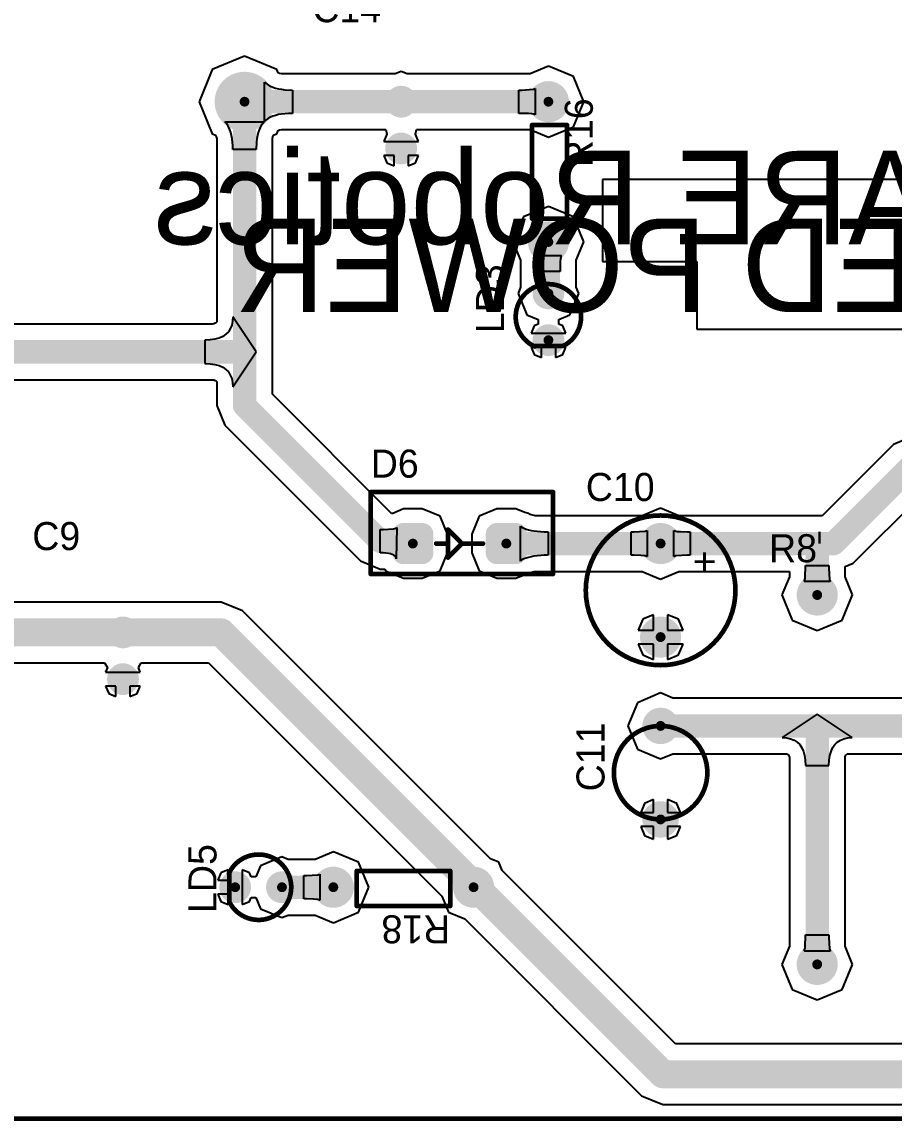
# Model space of a CAD drawing. Extents: x 0.99 to 6.92, y 0.99 to 4.95.
# Drawn here: x 3.054 to 4.919, y 0.995 to 3.345 of the extents above; entities that cross this region are included whole.
import ezdxf

# ---------------------------------------------------------------- set-up
doc = ezdxf.new("R2010")
doc.units = 0
doc.header["$MEASUREMENT"] = 0
for name, color, linetype in [('BOTTOMLAYER', 5, 'CONTINUOUS'), ('BOTTOMSOLDER', 6, 'CONTINUOUS'), ('MECHANICAL1', 6, 'CONTINUOUS'), ('MULTILAYER', 9, 'CONTINUOUS'), ('PADHOLELAYER', 156, 'CONTINUOUS'), ('TOPLAYER', 1, 'CONTINUOUS'), ('TOPOVERLAY', 2, 'CONTINUOUS'), ('TOPSOLDER', 216, 'CONTINUOUS')]:
    doc.layers.add(name, color=color, linetype=linetype)

msp = doc.modelspace()

# ---------------------------------------------------------------- linework, layer by layer
at = {"layer": 'BOTTOMLAYER'}
for p, q in [((3.53, 3.2724), (3.4611, 3.2439)), ((3.5989, 3.2439), (3.53, 3.2724)), ((3.4611, 3.2439), (3.4326, 3.175)), ((3.6019, 3.2365), (3.5989, 3.2439)), ((4.18, 3.2508), (4.1408, 3.2345)), ((4.2336, 3.2286), (4.18, 3.2508)), ((3.605, 3.2355), (3.6019, 3.2365)), ((3.609, 3.2345), (3.605, 3.2355)), ((3.8519, 3.2345), (3.609, 3.2345)), ((3.865, 3.2399), (3.8519, 3.2345)), ((3.8781, 3.2345), (3.865, 3.2399)), ((4.1408, 3.2345), (3.8781, 3.2345)), ((4.2558, 3.175), (4.2336, 3.2286)), ((3.5728, 3.133), (3.5728, 3.217)), ((3.5728, 3.217), (3.5764, 3.2138)), ((3.5764, 3.2138), (3.5806, 3.2109)), ((3.5806, 3.2109), (3.5852, 3.2083)), ((3.5852, 3.2083), (3.5904, 3.2061)), ((3.5904, 3.2061), (3.5961, 3.2043)), ((3.5961, 3.2043), (3.6023, 3.2027)), ((3.6023, 3.2027), (3.6091, 3.2015)), ((3.6091, 3.2015), (3.6164, 3.2007)), ((3.6164, 3.2007), (3.6325, 3.2)), ((3.6325, 3.2), (3.6325, 3.15)), ((4.1168, 3.15), (4.1168, 3.2)), ((4.1168, 3.2), (4.1228, 3.2)), ((4.1228, 3.2), (4.1471, 3.2015)), ((4.1471, 3.2015), (4.1491, 3.2019)), ((4.1491, 3.2019), (4.1506, 3.2024)), ((4.1506, 3.2024), (4.1514, 3.203)), ((4.1514, 3.203), (4.1514, 3.147)), ((3.4326, 3.175), (3.4611, 3.1061)), ((4.2336, 3.1214), (4.2558, 3.175)), ((3.6242, 3.1498), (3.6091, 3.1485)), ((3.6325, 3.15), (3.6242, 3.1498)), ((4.1228, 3.15), (4.1168, 3.15)), ((4.1375, 3.1495), (4.1228, 3.15)), ((3.4912, 3.1286), (3.488, 3.1322)), ((3.488, 3.1322), (3.572, 3.1322)), ((3.4941, 3.1244), (3.4912, 3.1286)), ((3.5688, 3.1286), (3.5659, 3.1244)), ((3.572, 3.1322), (3.5688, 3.1286)), ((3.5764, 3.1362), (3.5728, 3.133)), ((3.5806, 3.1391), (3.5764, 3.1362)), ((3.5852, 3.1417), (3.5806, 3.1391)), ((3.5904, 3.1439), (3.5852, 3.1417)), ((3.5961, 3.1458), (3.5904, 3.1439)), ((3.6023, 3.1473), (3.5961, 3.1458)), ((3.6091, 3.1485), (3.6023, 3.1473)), ((4.1445, 3.1489), (4.1375, 3.1495)), ((4.1471, 3.1485), (4.1445, 3.1489)), ((4.1491, 3.1481), (4.1471, 3.1485)), ((4.1506, 3.1476), (4.1491, 3.1481)), ((4.1514, 3.147), (4.1506, 3.1476)), ((3.4611, 3.1061), (3.4685, 3.1031)), ((3.4685, 3.1031), (3.4695, 3.1)), ((3.4967, 3.1198), (3.4941, 3.1244)), ((3.4989, 3.1146), (3.4967, 3.1198)), ((3.5008, 3.1089), (3.4989, 3.1146)), ((3.5023, 3.1027), (3.5008, 3.1089)), ((3.5035, 3.0959), (3.5023, 3.1027)), ((3.5577, 3.1027), (3.5565, 3.0959)), ((3.5593, 3.1089), (3.5577, 3.1027)), ((3.5611, 3.1146), (3.5593, 3.1089)), ((3.5633, 3.1198), (3.5611, 3.1146)), ((3.5659, 3.1244), (3.5633, 3.1198)), ((3.5905, 3.1), (3.5915, 3.1031)), ((3.5915, 3.1031), (3.5989, 3.1061)), ((3.5989, 3.1061), (3.6019, 3.1135)), ((3.6019, 3.1135), (3.605, 3.1145)), ((3.605, 3.1145), (3.609, 3.1155)), ((3.609, 3.1155), (3.832, 3.1155)), ((3.8344, 3.1056), (3.8279, 3.09)), ((3.832, 3.1155), (3.8344, 3.1056)), ((3.8956, 3.1056), (3.898, 3.1155)), ((3.9021, 3.09), (3.8956, 3.1056)), ((3.898, 3.1155), (4.1408, 3.1155)), ((4.1408, 3.1155), (4.18, 3.0992)), ((4.18, 3.0992), (4.2336, 3.1214)), ((3.4695, 3.1), (3.4705, 3.096)), ((3.4705, 3.096), (3.4705, 2.7042)), ((3.5048, 3.0808), (3.5035, 3.0959)), ((3.505, 3.0725), (3.5048, 3.0808)), ((3.5557, 3.0886), (3.555, 3.0725)), ((3.5565, 3.0959), (3.5557, 3.0886)), ((3.5895, 3.096), (3.5905, 3.1)), ((3.5895, 2.64), (3.5895, 3.096)), ((3.8279, 3.09), (3.9021, 3.09)), ((3.555, 3.0725), (3.505, 3.0725)), ((3.85, 3.06), (3.8279, 3.06)), ((3.8279, 3.06), (3.8344, 3.0444)), ((3.85, 3.0379), (3.85, 3.06)), ((3.9021, 3.06), (3.88, 3.06)), ((3.88, 3.06), (3.88, 3.0379)), ((3.8956, 3.0444), (3.9021, 3.06)), ((3.8344, 3.0444), (3.85, 3.0379)), ((3.88, 3.0379), (3.8956, 3.0444)), ((6.075, 3.0083), (4.2957, 3.0083)), ((4.2957, 3.0083), (4.2957, 2.8332)), ((4.18, 2.9508), (4.1264, 2.9286)), ((4.2336, 2.9286), (4.18, 2.9508)), ((4.1264, 2.9286), (4.1042, 2.875)), ((4.2558, 2.875), (4.2336, 2.9286)), ((4.1042, 2.875), (4.1205, 2.8358)), ((4.2395, 2.8358), (4.2558, 2.875)), ((4.1526, 2.8456), (4.152, 2.8464)), ((4.152, 2.8464), (4.208, 2.8464)), ((4.1531, 2.8441), (4.1526, 2.8456)), ((4.1535, 2.8421), (4.1531, 2.8441)), ((4.2069, 2.8441), (4.2065, 2.8421)), ((4.2074, 2.8456), (4.2069, 2.8441)), ((4.208, 2.8464), (4.2074, 2.8456)), ((4.1205, 2.8358), (4.1205, 2.7781)), ((4.155, 2.8178), (4.1535, 2.8421)), ((4.2055, 2.8325), (4.205, 2.8178)), ((4.2061, 2.8395), (4.2055, 2.8325)), ((4.2065, 2.8421), (4.2061, 2.8395)), ((4.2395, 2.7781), (4.2395, 2.8358)), ((4.2957, 2.8332), (4.4978, 2.8332)), ((4.4978, 2.8332), (4.4978, 2.6882)), ((4.155, 2.8118), (4.155, 2.8178)), ((4.205, 2.8118), (4.155, 2.8118)), ((4.205, 2.8178), (4.205, 2.8118)), ((4.1205, 2.7781), (4.1151, 2.765)), ((4.2449, 2.765), (4.2395, 2.7781)), ((4.1151, 2.765), (4.1341, 2.7191)), ((4.2259, 2.7191), (4.2449, 2.765)), ((3.4699, 2.7034), (3.4691, 2.7025)), ((3.4705, 2.7042), (3.4699, 2.7034)), ((3.5044, 2.7055), (3.5026, 2.697)), ((3.505, 2.715), (3.5044, 2.7055)), ((3.555, 2.64), (3.505, 2.715)), ((4.1341, 2.7191), (4.158, 2.7092)), ((4.158, 2.7092), (4.158, 2.6992)), ((4.202, 2.7092), (4.2259, 2.7191)), ((4.202, 2.6992), (4.202, 2.7092)), ((3.4624, 2.6995), (1.8845, 2.6995)), ((3.4645, 2.7001), (3.4624, 2.6995)), ((3.4675, 2.7014), (3.4645, 2.7001)), ((3.4691, 2.7025), (3.4675, 2.7014)), ((3.4954, 2.683), (3.49, 2.6775)), ((3.4996, 2.6895), (3.4954, 2.683)), ((3.5026, 2.697), (3.4996, 2.6895)), ((4.1494, 2.6956), (4.1429, 2.68)), ((4.1429, 2.68), (4.2171, 2.68)), ((4.158, 2.6992), (4.1494, 2.6956)), ((4.2106, 2.6956), (4.202, 2.6992)), ((4.2171, 2.68), (4.2106, 2.6956)), ((4.4978, 2.6882), (5.2628, 2.6882)), ((3.4564, 2.6655), (3.445, 2.665)), ((3.445, 2.665), (3.445, 2.615)), ((3.4666, 2.667), (3.4564, 2.6655)), ((3.4756, 2.6695), (3.4666, 2.667)), ((3.4834, 2.673), (3.4756, 2.6695)), ((3.49, 2.6775), (3.4834, 2.673)), ((3.505, 2.565), (3.555, 2.64)), ((3.555, 2.64), (3.555, 2.64)), ((3.555, 2.64), (3.555, 2.64)), ((3.555, 2.64), (3.555, 2.64)), ((3.555, 2.64), (3.555, 2.64)), ((3.555, 2.64), (3.555, 2.64)), ((3.555, 2.64), (3.555, 2.64)), ((3.555, 2.64), (3.555, 2.64)), ((3.555, 2.64), (3.555, 2.64)), ((3.555, 2.64), (3.555, 2.64)), ((3.555, 2.64), (3.555, 2.64)), ((3.5895, 2.5497), (3.5895, 2.64)), ((4.165, 2.65), (4.1429, 2.65)), ((4.1429, 2.65), (4.1494, 2.6344)), ((4.1494, 2.6344), (4.165, 2.6279)), ((4.165, 2.6279), (4.165, 2.65)), ((4.2171, 2.65), (4.195, 2.65)), ((4.195, 2.65), (4.195, 2.6279)), ((4.195, 2.6279), (4.2106, 2.6344)), ((4.2106, 2.6344), (4.2171, 2.65)), ((3.445, 2.615), (3.4564, 2.6145)), ((3.4564, 2.6145), (3.4666, 2.613)), ((3.4666, 2.613), (3.4756, 2.6105)), ((3.4756, 2.6105), (3.4834, 2.607)), ((3.4834, 2.607), (3.49, 2.6025)), ((3.49, 2.6025), (3.4954, 2.597)), ((3.4954, 2.597), (3.4996, 2.5905)), ((3.4996, 2.5905), (3.5026, 2.583)), ((1.8397, 2.5805), (3.4624, 2.5805)), ((3.4624, 2.5805), (3.4645, 2.5799)), ((3.4645, 2.5799), (3.4675, 2.5786)), ((3.4675, 2.5786), (3.4691, 2.5775)), ((3.4691, 2.5775), (3.4699, 2.5766)), ((3.4699, 2.5766), (3.4705, 2.5758)), ((3.4705, 2.5758), (3.4705, 2.525)), ((3.5026, 2.583), (3.5044, 2.5745)), ((3.5044, 2.5745), (3.505, 2.565)), ((3.8447, 2.2945), (3.5895, 2.5497)), ((3.4705, 2.525), (3.4879, 2.4829)), ((3.4879, 2.4829), (3.7779, 2.1929)), ((4.96, 2.4595), (4.9179, 2.4421)), ((4.9179, 2.4421), (4.7653, 2.2895)), ((4.8321, 2.1879), (4.9847, 2.3405)), ((3.87, 2.3041), (3.8469, 2.2945)), ((3.91, 2.3041), (3.87, 2.3041)), ((3.9483, 2.2883), (3.91, 2.3041)), ((4.07, 2.3041), (4.0317, 2.2883)), ((4.11, 2.3041), (4.07, 2.3041)), ((4.1294, 2.2961), (4.11, 2.3041)), ((4.42, 2.3058), (4.3808, 2.2895)), ((4.4592, 2.2895), (4.42, 2.3058)), ((3.8469, 2.2945), (3.8447, 2.2945)), ((3.9641, 2.25), (3.9483, 2.2883)), ((4.0317, 2.2883), (4.0159, 2.25)), ((4.1381, 2.2943), (4.1294, 2.2961)), ((4.1401, 2.293), (4.1381, 2.2943)), ((4.1412, 2.2924), (4.1401, 2.293)), ((4.1431, 2.2916), (4.1412, 2.2924)), ((4.1459, 2.2908), (4.1431, 2.2916)), ((4.1496, 2.2899), (4.1459, 2.2908)), ((4.1516, 2.2895), (4.1496, 2.2899)), ((4.3808, 2.2895), (4.1516, 2.2895)), ((4.7653, 2.2895), (4.4592, 2.2895)), ((3.82, 2.21), (3.82, 2.26)), ((3.82, 2.26), (3.8262, 2.26)), ((3.8262, 2.26), (3.8486, 2.2615)), ((3.8486, 2.2615), (3.8513, 2.262)), ((3.8513, 2.262), (3.8534, 2.2627)), ((3.8534, 2.2627), (3.8549, 2.2634)), ((3.8558, 2.2642), (3.8546, 2.1976)), ((3.8549, 2.2634), (3.8558, 2.2642)), ((4.12, 2.1926), (4.12, 2.2674)), ((4.12, 2.2674), (4.1235, 2.265)), ((4.1235, 2.265), (4.1276, 2.2629)), ((4.1276, 2.2629), (4.1321, 2.2611)), ((4.1321, 2.2611), (4.1373, 2.2595)), ((4.1373, 2.2595), (4.1429, 2.2581)), ((4.1429, 2.2581), (4.1491, 2.257)), ((4.1491, 2.257), (4.1632, 2.2555)), ((4.3871, 2.2565), (4.3891, 2.2569)), ((4.3891, 2.2569), (4.3906, 2.2574)), ((4.3906, 2.2574), (4.3914, 2.258)), ((4.3914, 2.258), (4.3914, 2.202)), ((4.4486, 2.202), (4.4486, 2.258)), ((4.4486, 2.258), (4.4494, 2.2574)), ((4.4494, 2.2574), (4.4509, 2.2569)), ((4.4509, 2.2569), (4.4529, 2.2565)), ((3.9641, 2.21), (3.9641, 2.25)), ((4.0159, 2.25), (4.0159, 2.21)), ((4.1632, 2.2555), (4.171, 2.2551)), ((4.171, 2.2551), (4.1794, 2.255)), ((4.1794, 2.255), (4.1794, 2.205)), ((4.3568, 2.205), (4.3568, 2.255)), ((4.3568, 2.255), (4.3628, 2.255)), ((4.3628, 2.255), (4.3871, 2.2565)), ((4.4529, 2.2565), (4.4555, 2.2561)), ((4.4555, 2.2561), (4.4625, 2.2555)), ((4.4625, 2.2555), (4.4772, 2.255)), ((4.4772, 2.255), (4.4832, 2.255)), ((4.4832, 2.255), (4.4832, 2.205)), ((4.76, 2.23), (4.76, 2.255)), ((4.76, 2.255), (4.76, 2.255)), ((4.76, 2.255), (4.76, 2.255)), ((4.76, 2.255), (4.76, 2.255)), ((4.76, 2.255), (4.76, 2.255)), ((4.76, 2.255), (4.76, 2.255)), ((4.76, 2.255), (4.76, 2.255)), ((4.76, 2.255), (4.76, 2.255)), ((4.76, 2.255), (4.76, 2.255)), ((4.76, 2.255), (4.76, 2.255)), ((4.76, 2.255), (4.76, 2.255)), ((4.76, 2.255), (4.76, 2.23)), ((3.8266, 2.2099), (3.82, 2.21)), ((3.8325, 2.2095), (3.8266, 2.2099)), ((3.8377, 2.2089), (3.8325, 2.2095)), ((3.9483, 2.1717), (3.9641, 2.21)), ((4.0159, 2.21), (4.0317, 2.1717)), ((4.76, 2.23), (4.76, 2.23)), ((3.7779, 2.1929), (3.82, 2.1755)), ((3.8422, 2.208), (3.8377, 2.2089)), ((3.846, 2.2069), (3.8422, 2.208)), ((3.8492, 2.2055), (3.846, 2.2069)), ((3.8516, 2.2039), (3.8492, 2.2055)), ((3.8533, 2.2021), (3.8516, 2.2039)), ((3.8543, 2.2), (3.8533, 2.2021)), ((3.8546, 2.1976), (3.8543, 2.2)), ((4.1235, 2.195), (4.12, 2.1926)), ((4.1276, 2.1971), (4.1235, 2.195)), ((4.1321, 2.1989), (4.1276, 2.1971)), ((4.1373, 2.2005), (4.1321, 2.1989)), ((4.1429, 2.2019), (4.1373, 2.2005)), ((4.1491, 2.203), (4.1429, 2.2019)), ((4.171, 2.2049), (4.1491, 2.203)), ((4.1794, 2.205), (4.171, 2.2049)), ((4.3628, 2.205), (4.3568, 2.205)), ((4.3775, 2.2045), (4.3628, 2.205)), ((4.3845, 2.2039), (4.3775, 2.2045)), ((4.3871, 2.2035), (4.3845, 2.2039)), ((4.3891, 2.2031), (4.3871, 2.2035)), ((4.3906, 2.2026), (4.3891, 2.2031)), ((4.3914, 2.202), (4.3906, 2.2026)), ((4.4494, 2.2026), (4.4486, 2.202)), ((4.4509, 2.2031), (4.4494, 2.2026)), ((4.4529, 2.2035), (4.4509, 2.2031)), ((4.4772, 2.205), (4.4529, 2.2035)), ((4.4832, 2.205), (4.4772, 2.205)), ((4.8145, 2.1806), (4.8321, 2.1879)), ((3.82, 2.1755), (3.8302, 2.1755)), ((3.8302, 2.1755), (3.8317, 2.1717)), ((3.8317, 2.1717), (3.87, 2.1559)), ((3.91, 2.1559), (3.9483, 2.1717)), ((4.0317, 2.1717), (4.07, 2.1559)), ((4.11, 2.1559), (4.1294, 2.1639)), ((4.1294, 2.1639), (4.1381, 2.1657)), ((4.1381, 2.1657), (4.1401, 2.167)), ((4.1401, 2.167), (4.1412, 2.1676)), ((4.1412, 2.1676), (4.1431, 2.1684)), ((4.1431, 2.1684), (4.1459, 2.1692)), ((4.1459, 2.1692), (4.1496, 2.1701)), ((4.1496, 2.1701), (4.1516, 2.1705)), ((4.1516, 2.1705), (4.3808, 2.1705)), ((4.3808, 2.1705), (4.42, 2.1542)), ((4.42, 2.1542), (4.4592, 2.1705)), ((4.4592, 2.1705), (4.6955, 2.1705)), ((4.6955, 2.1705), (4.6955, 2.1592)), ((4.7295, 2.1625), (4.73, 2.1772)), ((4.73, 2.1832), (4.78, 2.1832)), ((4.73, 2.1772), (4.73, 2.1832)), ((4.78, 2.1832), (4.78, 2.1772)), ((4.78, 2.1772), (4.7815, 2.1529)), ((4.8145, 2.1592), (4.8145, 2.1806)), ((3.87, 2.1559), (3.91, 2.1559)), ((4.07, 2.1559), (4.11, 2.1559)), ((4.6955, 2.1592), (4.6792, 2.12)), ((4.727, 2.1486), (4.7276, 2.1494)), ((4.783, 2.1486), (4.727, 2.1486)), ((4.7276, 2.1494), (4.7281, 2.1509)), ((4.7281, 2.1509), (4.7285, 2.1529)), ((4.7285, 2.1529), (4.7289, 2.1555)), ((4.7289, 2.1555), (4.7295, 2.1625)), ((4.7815, 2.1529), (4.7819, 2.1509)), ((4.7819, 2.1509), (4.7824, 2.1494)), ((4.7824, 2.1494), (4.783, 2.1486)), ((4.8308, 2.12), (4.8145, 2.1592)), ((4.6792, 2.12), (4.7014, 2.0664)), ((4.8086, 2.0664), (4.8308, 2.12)), ((3.48, 2.1049), (2.9861, 2.1049)), ((3.5259, 2.0859), (3.48, 2.1049)), ((4.056, 1.5559), (3.5259, 2.0859)), ((4.405, 2.0779), (4.3817, 2.0683)), ((4.405, 2.045), (4.405, 2.0779)), ((4.4583, 2.0683), (4.435, 2.0779)), ((4.435, 2.0779), (4.435, 2.045)), ((4.3817, 2.0683), (4.3721, 2.045)), ((4.3721, 2.045), (4.405, 2.045)), ((4.435, 2.045), (4.4679, 2.045)), ((4.4679, 2.045), (4.4583, 2.0683)), ((4.7014, 2.0664), (4.755, 2.0442)), ((4.755, 2.0442), (4.8086, 2.0664)), ((4.405, 2.015), (4.3721, 2.015)), ((4.3721, 2.015), (4.3817, 1.9917)), ((4.405, 1.9821), (4.405, 2.015)), ((4.4679, 2.015), (4.435, 2.015)), ((4.435, 2.015), (4.435, 1.9821)), ((4.4583, 1.9917), (4.4679, 2.015)), ((2.9861, 1.9751), (3.2308, 1.9751)), ((3.2308, 1.9751), (3.2371, 1.9651)), ((3.3029, 1.9651), (3.3092, 1.9751)), ((3.3092, 1.9751), (3.4531, 1.9751)), ((3.4531, 1.9751), (3.9521, 1.4761)), ((4.3817, 1.9917), (4.405, 1.9821)), ((4.435, 1.9821), (4.4583, 1.9917)), ((3.2371, 1.9651), (3.2329, 1.955)), ((3.2329, 1.955), (3.3071, 1.955)), ((3.3071, 1.955), (3.3029, 1.9651)), ((3.255, 1.925), (3.2329, 1.925)), ((3.2329, 1.925), (3.2394, 1.9094)), ((3.2394, 1.9094), (3.255, 1.9029)), ((3.255, 1.9029), (3.255, 1.925)), ((3.3071, 1.925), (3.285, 1.925)), ((3.285, 1.925), (3.285, 1.9029)), ((3.285, 1.9029), (3.3006, 1.9094)), ((3.3006, 1.9094), (3.3071, 1.925)), ((4.42, 1.9104), (4.3703, 1.8897)), ((4.4461, 1.8995), (4.42, 1.9104)), ((4.3703, 1.8897), (4.3496, 1.84)), ((4.9655, 1.8995), (4.4461, 1.8995)), ((4.755, 1.865), (4.68, 1.815)), ((4.83, 1.815), (4.755, 1.865)), ((4.755, 1.865), (4.755, 1.865)), ((4.755, 1.865), (4.755, 1.865)), ((4.755, 1.865), (4.755, 1.865)), ((4.755, 1.865), (4.755, 1.865)), ((4.755, 1.865), (4.755, 1.865)), ((4.755, 1.865), (4.755, 1.865)), ((4.755, 1.865), (4.755, 1.865)), ((4.755, 1.865), (4.755, 1.865)), ((4.755, 1.865), (4.755, 1.865)), ((4.755, 1.865), (4.755, 1.865)), ((4.3496, 1.84), (4.3703, 1.7903)), ((4.68, 1.815), (4.6895, 1.8144)), ((4.6895, 1.8144), (4.698, 1.8126)), ((4.698, 1.8126), (4.7055, 1.8096)), ((4.8045, 1.8096), (4.812, 1.8126)), ((4.812, 1.8126), (4.8205, 1.8144)), ((4.8205, 1.8144), (4.83, 1.815)), ((4.3703, 1.7903), (4.42, 1.7696)), ((4.7055, 1.8096), (4.712, 1.8054)), ((4.712, 1.8054), (4.7175, 1.8)), ((4.7175, 1.8), (4.722, 1.7934)), ((4.722, 1.7934), (4.7255, 1.7856)), ((4.7845, 1.7856), (4.788, 1.7934)), ((4.788, 1.7934), (4.7925, 1.8)), ((4.7925, 1.8), (4.798, 1.8054)), ((4.798, 1.8054), (4.8045, 1.8096)), ((4.42, 1.7696), (4.4461, 1.7805)), ((4.4461, 1.7805), (4.6908, 1.7805)), ((4.6908, 1.7805), (4.6916, 1.7799)), ((4.6916, 1.7799), (4.6925, 1.7791)), ((4.6925, 1.7791), (4.6936, 1.7775)), ((4.6936, 1.7775), (4.6949, 1.7745)), ((4.6949, 1.7745), (4.6955, 1.7724)), ((4.6955, 1.7724), (4.6955, 1.3692)), ((4.7255, 1.7856), (4.728, 1.7766)), ((4.728, 1.7766), (4.7295, 1.7664)), ((4.7295, 1.7664), (4.73, 1.755)), ((4.78, 1.755), (4.7805, 1.7664)), ((4.7805, 1.7664), (4.782, 1.7766)), ((4.782, 1.7766), (4.7845, 1.7856)), ((4.8145, 1.7724), (4.8151, 1.7745)), ((4.8145, 1.3692), (4.8145, 1.7724)), ((4.8151, 1.7745), (4.8164, 1.7775)), ((4.8164, 1.7775), (4.8175, 1.7791)), ((4.8175, 1.7791), (4.8184, 1.7799)), ((4.8184, 1.7799), (4.8192, 1.7805)), ((4.8192, 1.7805), (4.9655, 1.7805)), ((4.73, 1.755), (4.78, 1.755)), ((4.3856, 1.6744), (4.3775, 1.655)), ((4.405, 1.6825), (4.3856, 1.6744)), ((4.405, 1.655), (4.405, 1.6825)), ((4.4544, 1.6744), (4.435, 1.6825)), ((4.435, 1.6825), (4.435, 1.655)), ((4.4625, 1.655), (4.4544, 1.6744)), ((4.3775, 1.655), (4.405, 1.655)), ((4.435, 1.655), (4.4625, 1.655)), ((4.405, 1.625), (4.3775, 1.625)), ((4.3775, 1.625), (4.3856, 1.6056)), ((4.405, 1.5975), (4.405, 1.625)), ((4.4625, 1.625), (4.435, 1.625)), ((4.435, 1.625), (4.435, 1.5975)), ((4.4544, 1.6056), (4.4625, 1.625)), ((4.3856, 1.6056), (4.405, 1.5975)), ((4.435, 1.5975), (4.4544, 1.6056)), ((3.61, 1.5599), (3.5641, 1.5409)), ((3.6231, 1.5545), (3.61, 1.5599)), ((3.6808, 1.5545), (3.6231, 1.5545)), ((3.72, 1.5708), (3.6808, 1.5545)), ((3.7736, 1.5486), (3.72, 1.5708)), ((4.0736, 1.5486), (4.056, 1.5559)), ((3.495, 1.5321), (3.4794, 1.5256)), ((3.495, 1.51), (3.495, 1.5321)), ((3.5406, 1.5256), (3.525, 1.5321)), ((3.525, 1.5321), (3.525, 1.495)), ((3.5641, 1.5409), (3.5542, 1.517)), ((3.7958, 1.495), (3.7736, 1.5486)), ((4.0809, 1.531), (4.0736, 1.5486)), ((4.4519, 1.1599), (4.0809, 1.531)), ((3.4794, 1.5256), (3.4729, 1.51)), ((3.4729, 1.51), (3.495, 1.51)), ((3.5442, 1.517), (3.5406, 1.5256)), ((3.5542, 1.517), (3.5442, 1.517)), ((3.6568, 1.47), (3.6568, 1.52)), ((3.6568, 1.52), (3.6628, 1.52)), ((3.6628, 1.52), (3.6871, 1.5215)), ((3.6871, 1.5215), (3.6891, 1.5219)), ((3.6891, 1.5219), (3.6906, 1.5224)), ((3.6906, 1.5224), (3.6914, 1.523)), ((3.6914, 1.523), (3.6914, 1.467)), ((3.525, 1.495), (3.525, 1.4579)), ((3.7736, 1.4414), (3.7958, 1.495)), ((3.495, 1.48), (3.4729, 1.48)), ((3.4729, 1.48), (3.4794, 1.4644)), ((3.4794, 1.4644), (3.495, 1.4579)), ((3.495, 1.4579), (3.495, 1.48)), ((3.525, 1.4579), (3.5406, 1.4644)), ((3.5406, 1.4644), (3.5442, 1.473)), ((3.5442, 1.473), (3.5542, 1.473)), ((3.5542, 1.473), (3.5641, 1.4491)), ((3.6628, 1.47), (3.6568, 1.47)), ((3.6775, 1.4695), (3.6628, 1.47)), ((3.6845, 1.4689), (3.6775, 1.4695)), ((3.6871, 1.4685), (3.6845, 1.4689)), ((3.6891, 1.4681), (3.6871, 1.4685)), ((3.6906, 1.4676), (3.6891, 1.4681)), ((3.6914, 1.467), (3.6906, 1.4676)), ((3.9521, 1.4761), (3.9664, 1.4414)), ((3.5641, 1.4491), (3.61, 1.4301)), ((3.61, 1.4301), (3.6231, 1.4355)), ((3.6231, 1.4355), (3.6808, 1.4355)), ((3.6808, 1.4355), (3.72, 1.4192)), ((3.72, 1.4192), (3.7736, 1.4414)), ((3.9664, 1.4414), (4.0011, 1.4271)), ((4.0011, 1.4271), (4.3791, 1.0491)), ((4.7295, 1.3725), (4.73, 1.3872)), ((4.73, 1.3932), (4.78, 1.3932)), ((4.73, 1.3872), (4.73, 1.3932)), ((4.78, 1.3932), (4.78, 1.3872)), ((4.78, 1.3872), (4.7815, 1.3629)), ((4.6955, 1.3692), (4.6792, 1.33)), ((4.7285, 1.3629), (4.7289, 1.3655)), ((4.7289, 1.3655), (4.7295, 1.3725)), ((4.8308, 1.33), (4.8145, 1.3692)), ((4.727, 1.3586), (4.7276, 1.3594)), ((4.783, 1.3586), (4.727, 1.3586)), ((4.7276, 1.3594), (4.7281, 1.3609)), ((4.7281, 1.3609), (4.7285, 1.3629)), ((4.7815, 1.3629), (4.7819, 1.3609)), ((4.7819, 1.3609), (4.7824, 1.3594)), ((4.7824, 1.3594), (4.783, 1.3586)), ((4.6792, 1.33), (4.7014, 1.2764)), ((4.8086, 1.2764), (4.8308, 1.33)), ((4.7014, 1.2764), (4.755, 1.2542)), ((4.755, 1.2542), (4.8086, 1.2764)), ((6.1698, 1.1599), (4.4519, 1.1599)), ((4.3791, 1.0491), (4.425, 1.0301)), ((4.425, 1.0301), (6.67, 1.0301)), ((6.91, 1), (1, 1))]:
    msp.add_line(p, q, dxfattribs=at)
for points, const_width in [([(3.5, 3.175, 1), (3.56, 3.175, 1)], 0.06), ([(3.5175, 3.175, 1), (3.5425, 3.175, 1)], 0.025), ([(3.5175, 3.175, 1), (3.5425, 3.175, 1)], 0.025), ([(3.85, 3.175, 1), (3.88, 3.175, 1)], 0.03), ([(3.8525, 3.175, 1), (3.8775, 3.175, 1)], 0.025), ([(3.8525, 3.175, 1), (3.8775, 3.175, 1)], 0.025), ([(4.16, 3.175, 1), (4.2, 3.175, 1)], 0.04), ([(4.1675, 3.175, 1), (4.1925, 3.175, 1)], 0.025), ([(3.85, 3.075, 1), (3.88, 3.075, 1)], 0.03), ([(4.16, 2.875, 1), (4.2, 2.875, 1)], 0.04), ([(4.1675, 2.875, 1), (4.1925, 2.875, 1)], 0.025), ([(4.165, 2.765, 1), (4.195, 2.765, 1)], 0.03), ([(4.1675, 2.765, 1), (4.1925, 2.765, 1)], 0.025), ([(4.165, 2.665, 1), (4.195, 2.665, 1)], 0.03), ([(3.5175, 2.64, 1), (3.5425, 2.64, 1)], 0.025), ([(3.5175, 2.64, 1), (3.5425, 2.64, 1)], 0.025), ([(3.5175, 2.64, 1), (3.5425, 2.64, 1)], 0.025), ([(3.5175, 2.525, 1), (3.5425, 2.525, 1)], 0.025), ([(3.5175, 2.525, 1), (3.5425, 2.525, 1)], 0.025), ([(3.8075, 2.235, 1), (3.8325, 2.235, 1)], 0.025), ([(3.8075, 2.235, 1), (3.8325, 2.235, 1)], 0.025), ([(3.86, 2.25, 1), (3.88, 2.25, 1)], 0.02), ([(3.8725, 2.235, 1), (3.8975, 2.235, 1)], 0.025), ([(3.8725, 2.235, 1), (3.8975, 2.235, 1)], 0.025), ([(3.9, 2.25, 1), (3.92, 2.25, 1)], 0.02), ([(4.06, 2.25, 1), (4.08, 2.25, 1)], 0.02), ([(4.1, 2.25, 1), (4.12, 2.25, 1)], 0.02), ([(4.4, 2.23, 1), (4.44, 2.23, 1)], 0.04), ([(3.8775, 2.23, 1), (3.9025, 2.23, 1)], 0.025), ([(4.0775, 2.23, 1), (4.1025, 2.23, 1)], 0.025), ([(4.4075, 2.23, 1), (4.4325, 2.23, 1)], 0.025), ([(4.4075, 2.23, 1), (4.4325, 2.23, 1)], 0.025), ([(4.7425, 2.225, 1), (4.7675, 2.225, 1)], 0.025), ([(4.7425, 2.225, 1), (4.7675, 2.225, 1)], 0.025), ([(4.7475, 2.23, 1), (4.7725, 2.23, 1)], 0.025), ([(4.7475, 2.23, 1), (4.7725, 2.23, 1)], 0.025), ([(4.7475, 2.23, 1), (4.7725, 2.23, 1)], 0.025), ([(4.7775, 2.23, 1), (4.8025, 2.23, 1)], 0.025), ([(4.7775, 2.23, 1), (4.8025, 2.23, 1)], 0.025), ([(3.86, 2.21, 1), (3.88, 2.21, 1)], 0.02), ([(3.9, 2.21, 1), (3.92, 2.21, 1)], 0.02), ([(4.06, 2.21, 1), (4.08, 2.21, 1)], 0.02), ([(4.1, 2.21, 1), (4.12, 2.21, 1)], 0.02), ([(4.735, 2.12, 1), (4.775, 2.12, 1)], 0.04), ([(4.7425, 2.12, 1), (4.7675, 2.12, 1)], 0.025), ([(3.255, 2.04, 1), (3.285, 2.04, 1)], 0.03), ([(3.255, 2.04, 1), (3.285, 2.04, 1)], 0.03), ([(3.255, 2.04, 1), (3.285, 2.04, 1)], 0.03), ([(3.465, 2.04, 1), (3.495, 2.04, 1)], 0.03), ([(3.465, 2.04, 1), (3.495, 2.04, 1)], 0.03), ([(4.4, 2.03, 1), (4.44, 2.03, 1)], 0.04), ([(3.255, 1.94, 1), (3.285, 1.94, 1)], 0.03), ([(4.4025, 1.84, 1), (4.4375, 1.84, 1)], 0.035), ([(4.4075, 1.84, 1), (4.4325, 1.84, 1)], 0.025), ([(4.7425, 1.84, 1), (4.7675, 1.84, 1)], 0.025), ([(4.7425, 1.84, 1), (4.7675, 1.84, 1)], 0.025), ([(4.7425, 1.84, 1), (4.7675, 1.84, 1)], 0.025), ([(4.4025, 1.64, 1), (4.4375, 1.64, 1)], 0.035), ([(3.7, 1.495, 1), (3.74, 1.495, 1)], 0.04), ([(4, 1.495, 1), (4.04, 1.495, 1)], 0.04), ([(3.495, 1.495, 1), (3.525, 1.495, 1)], 0.03), ([(3.595, 1.495, 1), (3.625, 1.495, 1)], 0.03), ([(3.5975, 1.495, 1), (3.6225, 1.495, 1)], 0.025), ([(3.7075, 1.495, 1), (3.7325, 1.495, 1)], 0.025), ([(4.735, 1.33, 1), (4.775, 1.33, 1)], 0.04), ([(4.7425, 1.33, 1), (4.7675, 1.33, 1)], 0.025), ([(4.41, 1.095, 1), (4.44, 1.095, 1)], 0.03), ([(4.41, 1.095, 1), (4.44, 1.095, 1)], 0.03)]:
    msp.add_lwpolyline(points, format="xyb", close=True, dxfattribs=dict(at, const_width=const_width))
for points, const_width in [([(3.53, 3.175), (3.865, 3.175)], 0.05), ([(3.53, 2.64), (3.53, 3.175)], 0.05), ([(3.865, 3.175), (4.18, 3.175)], 0.05), ([(4.18, 2.765), (4.18, 2.875)], 0.05), ([(1.825, 2.64), (3.53, 2.64)], 0.05), ([(3.53, 2.525), (3.53, 2.64)], 0.05), ([(3.53, 2.525), (3.82, 2.235)], 0.05), ([(4.79, 2.23), (4.96, 2.4)], 0.05), ([(3.82, 2.235), (3.885, 2.235)], 0.05), ([(3.885, 2.235), (3.89, 2.23)], 0.05), ([(4.09, 2.23), (4.42, 2.23)], 0.05), ([(4.42, 2.23), (4.76, 2.23)], 0.05), ([(4.755, 2.225), (4.76, 2.23)], 0.05), ([(4.755, 2.12), (4.755, 2.225)], 0.05), ([(4.76, 2.23), (4.79, 2.23)], 0.05), ([(2.96, 2.04), (3.27, 2.04)], 0.06), ([(3.27, 2.04), (3.48, 2.04)], 0.06), ([(3.48, 2.04), (4.425, 1.095)], 0.06), ([(4.42, 1.84), (4.755, 1.84)], 0.05), ([(4.755, 1.33), (4.755, 1.84)], 0.05), ([(4.755, 1.84), (5.035, 1.84)], 0.05), ([(3.61, 1.495), (3.72, 1.495)], 0.05), ([(4.425, 1.095), (6.67, 1.095)], 0.06)]:
    msp.add_lwpolyline(points, dxfattribs=dict(at, const_width=const_width))
for points in [[(3.87, 2.19), (3.91, 2.19), (3.87, 2.27), (3.91, 2.27)], [(4.07, 2.19), (4.11, 2.19), (4.07, 2.27), (4.11, 2.27)], [(3.85, 2.21), (3.93, 2.21), (3.85, 2.25), (3.93, 2.25)], [(4.05, 2.21), (4.13, 2.21), (4.05, 2.25), (4.13, 2.25)]]:
    msp.add_solid(points, dxfattribs=at)
at = {"layer": 'BOTTOMSOLDER'}
for points, const_width in [([(3.498, 3.175, 1), (3.562, 3.175, 1)], 0.064), ([(3.848, 3.175, 1), (3.882, 3.175, 1)], 0.034), ([(4.158, 3.175, 1), (4.202, 3.175, 1)], 0.044), ([(3.848, 3.075, 1), (3.882, 3.075, 1)], 0.034), ([(4.158, 2.875, 1), (4.202, 2.875, 1)], 0.044), ([(4.163, 2.765, 1), (4.197, 2.765, 1)], 0.034), ([(4.163, 2.665, 1), (4.197, 2.665, 1)], 0.034), ([(3.858, 2.25, 1), (3.882, 2.25, 1)], 0.024), ([(3.898, 2.25, 1), (3.922, 2.25, 1)], 0.024), ([(4.058, 2.25, 1), (4.082, 2.25, 1)], 0.024), ([(4.098, 2.25, 1), (4.122, 2.25, 1)], 0.024), ([(4.398, 2.23, 1), (4.442, 2.23, 1)], 0.044), ([(3.858, 2.21, 1), (3.882, 2.21, 1)], 0.024), ([(3.898, 2.21, 1), (3.922, 2.21, 1)], 0.024), ([(4.058, 2.21, 1), (4.082, 2.21, 1)], 0.024), ([(4.098, 2.21, 1), (4.122, 2.21, 1)], 0.024), ([(4.733, 2.12, 1), (4.777, 2.12, 1)], 0.044), ([(3.253, 2.04, 1), (3.287, 2.04, 1)], 0.034), ([(4.398, 2.03, 1), (4.442, 2.03, 1)], 0.044), ([(3.253, 1.94, 1), (3.287, 1.94, 1)], 0.034), ([(4.4005, 1.84, 1), (4.4395, 1.84, 1)], 0.039), ([(4.4005, 1.64, 1), (4.4395, 1.64, 1)], 0.039), ([(3.493, 1.495, 1), (3.527, 1.495, 1)], 0.034), ([(3.593, 1.495, 1), (3.627, 1.495, 1)], 0.034), ([(3.698, 1.495, 1), (3.742, 1.495, 1)], 0.044), ([(3.998, 1.495, 1), (4.042, 1.495, 1)], 0.044), ([(4.733, 1.33, 1), (4.777, 1.33, 1)], 0.044)]:
    msp.add_lwpolyline(points, format="xyb", close=True, dxfattribs=dict(at, const_width=const_width))
for points in [[(3.87, 2.186), (3.91, 2.186), (3.87, 2.274), (3.91, 2.274)], [(4.07, 2.186), (4.11, 2.186), (4.07, 2.274), (4.11, 2.274)], [(3.846, 2.21), (3.934, 2.21), (3.846, 2.25), (3.934, 2.25)], [(4.046, 2.21), (4.134, 2.21), (4.046, 2.25), (4.134, 2.25)]]:
    msp.add_solid(points, dxfattribs=at)
at = {"layer": 'MECHANICAL1', "const_width": 0.01}
msp.add_lwpolyline([(1, 1), (6.91, 1)], dxfattribs=at)
at = {"layer": 'MULTILAYER'}
for points, const_width in [([(3.5, 3.175, 1), (3.56, 3.175, 1)], 0.06), ([(3.85, 3.175, 1), (3.88, 3.175, 1)], 0.03), ([(4.16, 3.175, 1), (4.2, 3.175, 1)], 0.04), ([(3.85, 3.075, 1), (3.88, 3.075, 1)], 0.03), ([(4.16, 2.875, 1), (4.2, 2.875, 1)], 0.04), ([(4.165, 2.765, 1), (4.195, 2.765, 1)], 0.03), ([(4.165, 2.665, 1), (4.195, 2.665, 1)], 0.03), ([(3.86, 2.25, 1), (3.88, 2.25, 1)], 0.02), ([(3.9, 2.25, 1), (3.92, 2.25, 1)], 0.02), ([(4.06, 2.25, 1), (4.08, 2.25, 1)], 0.02), ([(4.1, 2.25, 1), (4.12, 2.25, 1)], 0.02), ([(4.4, 2.23, 1), (4.44, 2.23, 1)], 0.04), ([(3.86, 2.21, 1), (3.88, 2.21, 1)], 0.02), ([(3.9, 2.21, 1), (3.92, 2.21, 1)], 0.02), ([(4.06, 2.21, 1), (4.08, 2.21, 1)], 0.02), ([(4.1, 2.21, 1), (4.12, 2.21, 1)], 0.02), ([(4.735, 2.12, 1), (4.775, 2.12, 1)], 0.04), ([(3.255, 2.04, 1), (3.285, 2.04, 1)], 0.03), ([(4.4, 2.03, 1), (4.44, 2.03, 1)], 0.04), ([(3.255, 1.94, 1), (3.285, 1.94, 1)], 0.03), ([(4.4025, 1.84, 1), (4.4375, 1.84, 1)], 0.035), ([(4.4025, 1.64, 1), (4.4375, 1.64, 1)], 0.035), ([(3.7, 1.495, 1), (3.74, 1.495, 1)], 0.04), ([(4, 1.495, 1), (4.04, 1.495, 1)], 0.04), ([(3.495, 1.495, 1), (3.525, 1.495, 1)], 0.03), ([(3.595, 1.495, 1), (3.625, 1.495, 1)], 0.03), ([(4.735, 1.33, 1), (4.775, 1.33, 1)], 0.04)]:
    msp.add_lwpolyline(points, format="xyb", close=True, dxfattribs=dict(at, const_width=const_width))
for points in [[(3.87, 2.19), (3.91, 2.19), (3.87, 2.27), (3.91, 2.27)], [(4.07, 2.19), (4.11, 2.19), (4.07, 2.27), (4.11, 2.27)], [(3.85, 2.21), (3.93, 2.21), (3.85, 2.25), (3.93, 2.25)], [(4.05, 2.21), (4.13, 2.21), (4.05, 2.25), (4.13, 2.25)]]:
    msp.add_solid(points, dxfattribs=at)
at = {"layer": 'PADHOLELAYER'}
for points, const_width in [([(3.5248, 3.175, 1), (3.5353, 3.175, 1)], 0.0105), ([(3.8575, 3.175, 1), (3.8725, 3.175, 1)], 0.015), ([(4.1748, 3.175, 1), (4.1852, 3.175, 1)], 0.0105), ([(3.8575, 3.075, 1), (3.8725, 3.075, 1)], 0.015), ([(4.1748, 2.875, 1), (4.1852, 2.875, 1)], 0.0105), ([(4.1748, 2.765, 1), (4.1852, 2.765, 1)], 0.0105), ([(4.1748, 2.665, 1), (4.1852, 2.665, 1)], 0.0105), ([(3.8847, 2.23, 1), (3.8952, 2.23, 1)], 0.0105), ([(4.0847, 2.23, 1), (4.0953, 2.23, 1)], 0.0105), ([(4.4147, 2.23, 1), (4.4253, 2.23, 1)], 0.0105), ([(4.7497, 2.12, 1), (4.7603, 2.12, 1)], 0.0105), ([(3.2625, 2.04, 1), (3.2775, 2.04, 1)], 0.015), ([(4.4147, 2.03, 1), (4.4253, 2.03, 1)], 0.0105), ([(3.2625, 1.94, 1), (3.2775, 1.94, 1)], 0.015), ([(4.4147, 1.84, 1), (4.4253, 1.84, 1)], 0.0105), ([(4.4147, 1.64, 1), (4.4253, 1.64, 1)], 0.0105), ([(3.5048, 1.495, 1), (3.5152, 1.495, 1)], 0.0105), ([(3.6048, 1.495, 1), (3.6153, 1.495, 1)], 0.0105), ([(3.7147, 1.495, 1), (3.7252, 1.495, 1)], 0.0105), ([(4.0148, 1.495, 1), (4.0252, 1.495, 1)], 0.0105), ([(4.7497, 1.33, 1), (4.7603, 1.33, 1)], 0.0105)]:
    msp.add_lwpolyline(points, format="xyb", close=True, dxfattribs=dict(at, const_width=const_width))
at = {"layer": 'TOPLAYER'}
for points, const_width in [([(3.5, 3.175, 1), (3.56, 3.175, 1)], 0.06), ([(3.85, 3.175, 1), (3.88, 3.175, 1)], 0.03), ([(4.16, 3.175, 1), (4.2, 3.175, 1)], 0.04), ([(3.85, 3.075, 1), (3.88, 3.075, 1)], 0.03), ([(4.16, 2.875, 1), (4.2, 2.875, 1)], 0.04), ([(4.165, 2.765, 1), (4.195, 2.765, 1)], 0.03), ([(4.165, 2.665, 1), (4.195, 2.665, 1)], 0.03), ([(3.86, 2.25, 1), (3.88, 2.25, 1)], 0.02), ([(3.9, 2.25, 1), (3.92, 2.25, 1)], 0.02), ([(4.06, 2.25, 1), (4.08, 2.25, 1)], 0.02), ([(4.1, 2.25, 1), (4.12, 2.25, 1)], 0.02), ([(4.4, 2.23, 1), (4.44, 2.23, 1)], 0.04), ([(3.86, 2.21, 1), (3.88, 2.21, 1)], 0.02), ([(3.9, 2.21, 1), (3.92, 2.21, 1)], 0.02), ([(4.06, 2.21, 1), (4.08, 2.21, 1)], 0.02), ([(4.1, 2.21, 1), (4.12, 2.21, 1)], 0.02), ([(4.735, 2.12, 1), (4.775, 2.12, 1)], 0.04), ([(3.255, 2.04, 1), (3.285, 2.04, 1)], 0.03), ([(4.4, 2.03, 1), (4.44, 2.03, 1)], 0.04), ([(3.255, 1.94, 1), (3.285, 1.94, 1)], 0.03), ([(4.4025, 1.84, 1), (4.4375, 1.84, 1)], 0.035), ([(4.4025, 1.64, 1), (4.4375, 1.64, 1)], 0.035), ([(3.7, 1.495, 1), (3.74, 1.495, 1)], 0.04), ([(4, 1.495, 1), (4.04, 1.495, 1)], 0.04), ([(3.495, 1.495, 1), (3.525, 1.495, 1)], 0.03), ([(3.595, 1.495, 1), (3.625, 1.495, 1)], 0.03), ([(4.735, 1.33, 1), (4.775, 1.33, 1)], 0.04)]:
    msp.add_lwpolyline(points, format="xyb", close=True, dxfattribs=dict(at, const_width=const_width))
for points in [[(3.87, 2.19), (3.91, 2.19), (3.87, 2.27), (3.91, 2.27)], [(4.07, 2.19), (4.11, 2.19), (4.07, 2.27), (4.11, 2.27)], [(3.85, 2.21), (3.93, 2.21), (3.85, 2.25), (3.93, 2.25)], [(4.05, 2.21), (4.13, 2.21), (4.05, 2.25), (4.13, 2.25)]]:
    msp.add_solid(points, dxfattribs=at)
at = {"layer": 'TOPOVERLAY', "const_width": 0.01}
for points in [[(4.145, 2.925), (4.145, 3.125)], [(4.145, 3.125), (4.22, 3.125)], [(4.22, 2.925), (4.22, 3.125)], [(4.145, 2.925), (4.22, 2.925)], [(4.1507, 2.6514), (4.1516, 2.6524)], [(4.1516, 2.6524), (4.2113, 2.6524)], [(3.8, 2.165), (3.8, 2.34)], [(3.8, 2.34), (4.19, 2.34)], [(4.19, 2.165), (4.19, 2.34)], [(3.965, 2.26), (3.995, 2.23)], [(3.965, 2.2), (3.965, 2.26)], [(3.94, 2.23), (3.965, 2.23)], [(3.965, 2.2), (3.995, 2.23)], [(3.995, 2.23), (4.04, 2.23)], [(3.8, 2.165), (4.19, 2.165)], [(3.4964, 1.5243), (3.4974, 1.5234)], [(3.4974, 1.4637), (3.4974, 1.5234)], [(3.77, 1.53), (3.97, 1.53)], [(3.77, 1.455), (3.77, 1.53)], [(3.97, 1.455), (3.97, 1.53)], [(3.77, 1.455), (3.97, 1.455)]]:
    msp.add_lwpolyline(points, dxfattribs=at)
at = {"layer": 'TOPOVERLAY'}
for points, const_width in [([(4.1425, 3.125, 1), (4.1475, 3.125, 1)], 0.005), ([(4.1425, 3.125, 1), (4.1475, 3.125, 1)], 0.005), ([(4.2175, 3.125, 1), (4.2225, 3.125, 1)], 0.005), ([(4.2175, 3.125, 1), (4.2225, 3.125, 1)], 0.005), ([(4.1425, 2.925, 1), (4.1475, 2.925, 1)], 0.005), ([(4.1425, 2.925, 1), (4.1475, 2.925, 1)], 0.005), ([(4.2175, 2.925, 1), (4.2225, 2.925, 1)], 0.005), ([(4.2175, 2.925, 1), (4.2225, 2.925, 1)], 0.005), ([(4.1482, 2.6514, 1), (4.1532, 2.6514, 1)], 0.005), ([(4.1482, 2.6514, 1), (4.1532, 2.6514, 1)], 0.005), ([(4.1491, 2.6524, 1), (4.1541, 2.6524, 1)], 0.005), ([(4.1491, 2.6524, 1), (4.1541, 2.6524, 1)], 0.005), ([(4.2088, 2.6524, 1), (4.2138, 2.6524, 1)], 0.005), ([(4.2088, 2.6524, 1), (4.2138, 2.6524, 1)], 0.005), ([(3.7975, 2.34, 1), (3.8025, 2.34, 1)], 0.005), ([(3.7975, 2.34, 1), (3.8025, 2.34, 1)], 0.005), ([(4.1875, 2.34, 1), (4.1925, 2.34, 1)], 0.005), ([(4.1875, 2.34, 1), (4.1925, 2.34, 1)], 0.005), ([(4.5801, 2.13, 1), (4.2599, 2.13, 1)], 0.01), ([(3.9625, 2.26, 1), (3.9675, 2.26, 1)], 0.005), ([(3.9625, 2.26, 1), (3.9675, 2.26, 1)], 0.005), ([(3.9375, 2.23, 1), (3.9425, 2.23, 1)], 0.005), ([(3.9625, 2.23, 1), (3.9675, 2.23, 1)], 0.005), ([(3.9925, 2.23, 1), (3.9975, 2.23, 1)], 0.005), ([(3.9925, 2.23, 1), (3.9975, 2.23, 1)], 0.005), ([(3.9925, 2.23, 1), (3.9975, 2.23, 1)], 0.005), ([(4.0375, 2.23, 1), (4.0425, 2.23, 1)], 0.005), ([(3.9625, 2.2, 1), (3.9675, 2.2, 1)], 0.005), ([(3.9625, 2.2, 1), (3.9675, 2.2, 1)], 0.005), ([(3.7975, 2.165, 1), (3.8025, 2.165, 1)], 0.005), ([(3.7975, 2.165, 1), (3.8025, 2.165, 1)], 0.005), ([(4.1875, 2.165, 1), (4.1925, 2.165, 1)], 0.005), ([(4.1875, 2.165, 1), (4.1925, 2.165, 1)], 0.005), ([(4.2574, 2.13, 1), (4.2624, 2.13, 1)], 0.005), ([(4.5776, 2.13, 1), (4.5826, 2.13, 1)], 0.005), ([(4.52, 1.74, 1), (4.32, 1.74, 1)], 0.01), ([(4.3175, 1.74, 1), (4.3225, 1.74, 1)], 0.005), ([(4.5175, 1.74, 1), (4.5225, 1.74, 1)], 0.005), ([(3.4939, 1.5243, 1), (3.4989, 1.5243, 1)], 0.005), ([(3.4939, 1.5243, 1), (3.4989, 1.5243, 1)], 0.005), ([(3.4949, 1.5234, 1), (3.4999, 1.5234, 1)], 0.005), ([(3.4949, 1.5234, 1), (3.4999, 1.5234, 1)], 0.005), ([(3.7675, 1.53, 1), (3.7725, 1.53, 1)], 0.005), ([(3.7675, 1.53, 1), (3.7725, 1.53, 1)], 0.005), ([(3.9675, 1.53, 1), (3.9725, 1.53, 1)], 0.005), ([(3.9675, 1.53, 1), (3.9725, 1.53, 1)], 0.005), ([(3.4949, 1.4637, 1), (3.4999, 1.4637, 1)], 0.005), ([(3.4949, 1.4637, 1), (3.4999, 1.4637, 1)], 0.005), ([(3.7675, 1.455, 1), (3.7725, 1.455, 1)], 0.005), ([(3.7675, 1.455, 1), (3.7725, 1.455, 1)], 0.005), ([(3.9675, 1.455, 1), (3.9725, 1.455, 1)], 0.005), ([(3.9675, 1.455, 1), (3.9725, 1.455, 1)], 0.005)]:
    msp.add_lwpolyline(points, format="xyb", close=True, dxfattribs=dict(at, const_width=const_width))
at = {"layer": 'TOPOVERLAY', "const_width": 0.01}
for points in [[(4.1507, 2.6514, -4.389087), (4.2113, 2.6524)], [(3.4964, 1.5243, -4.389087), (3.4974, 1.4637)]]:
    msp.add_lwpolyline(points, format="xyb", dxfattribs=at)
at = {"layer": 'TOPSOLDER'}
for points, const_width in [([(3.498, 3.175, 1), (3.562, 3.175, 1)], 0.064), ([(3.848, 3.175, 1), (3.882, 3.175, 1)], 0.034), ([(4.158, 3.175, 1), (4.202, 3.175, 1)], 0.044), ([(3.848, 3.075, 1), (3.882, 3.075, 1)], 0.034), ([(4.158, 2.875, 1), (4.202, 2.875, 1)], 0.044), ([(4.163, 2.765, 1), (4.197, 2.765, 1)], 0.034), ([(4.163, 2.665, 1), (4.197, 2.665, 1)], 0.034), ([(3.858, 2.25, 1), (3.882, 2.25, 1)], 0.024), ([(3.898, 2.25, 1), (3.922, 2.25, 1)], 0.024), ([(4.058, 2.25, 1), (4.082, 2.25, 1)], 0.024), ([(4.098, 2.25, 1), (4.122, 2.25, 1)], 0.024), ([(4.398, 2.23, 1), (4.442, 2.23, 1)], 0.044), ([(3.858, 2.21, 1), (3.882, 2.21, 1)], 0.024), ([(3.898, 2.21, 1), (3.922, 2.21, 1)], 0.024), ([(4.058, 2.21, 1), (4.082, 2.21, 1)], 0.024), ([(4.098, 2.21, 1), (4.122, 2.21, 1)], 0.024), ([(4.733, 2.12, 1), (4.777, 2.12, 1)], 0.044), ([(3.253, 2.04, 1), (3.287, 2.04, 1)], 0.034), ([(4.398, 2.03, 1), (4.442, 2.03, 1)], 0.044), ([(3.253, 1.94, 1), (3.287, 1.94, 1)], 0.034), ([(4.4005, 1.84, 1), (4.4395, 1.84, 1)], 0.039), ([(4.4005, 1.64, 1), (4.4395, 1.64, 1)], 0.039), ([(3.493, 1.495, 1), (3.527, 1.495, 1)], 0.034), ([(3.593, 1.495, 1), (3.627, 1.495, 1)], 0.034), ([(3.698, 1.495, 1), (3.742, 1.495, 1)], 0.044), ([(3.998, 1.495, 1), (4.042, 1.495, 1)], 0.044), ([(4.733, 1.33, 1), (4.777, 1.33, 1)], 0.044)]:
    msp.add_lwpolyline(points, format="xyb", close=True, dxfattribs=dict(at, const_width=const_width))
for points in [[(3.87, 2.186), (3.91, 2.186), (3.87, 2.274), (3.91, 2.274)], [(4.07, 2.186), (4.11, 2.186), (4.07, 2.274), (4.11, 2.274)], [(3.846, 2.21), (3.934, 2.21), (3.846, 2.25), (3.934, 2.25)], [(4.046, 2.21), (4.134, 2.21), (4.046, 2.25), (4.134, 2.25)]]:
    msp.add_solid(points, dxfattribs=at)

# ---------------------------------------------------------------- texts
at = {"layer": 'BOTTOMLAYER', "text_generation_flag": 2}
for s, p in [('WE - SHARE Robotics ', (6.04, 2.87)), ('UNLIMITED POWER', (6.035, 2.725))]:
    msp.add_text(s, height=0.2, rotation=360, dxfattribs=at).set_placement(p)
at = {"layer": 'TOPOVERLAY'}
for s, p in [('C14', (3.675, 3.345)), ('D6', (3.8, 2.371)), ('C10', (4.26, 2.321)), ('C9', (3.076, 2.216)), ('R8', (4.652, 2.19))]:
    msp.add_text(s, height=0.06, dxfattribs=at).set_placement(p)
for s, rotation, p in [('R16', 90, (4.275, 3.035)), ('LD3', 90, (4.085, 2.68)), ('+', 270, (4.485, 2.215)), ('C11', 90, (4.3, 1.7)), ('LD5', 90, (3.47, 1.44)), ('R18', 180, (3.97, 1.435))]:
    msp.add_text(s, height=0.06, rotation=rotation, dxfattribs=at).set_placement(p)

doc.saveas('drawing.dxf')
